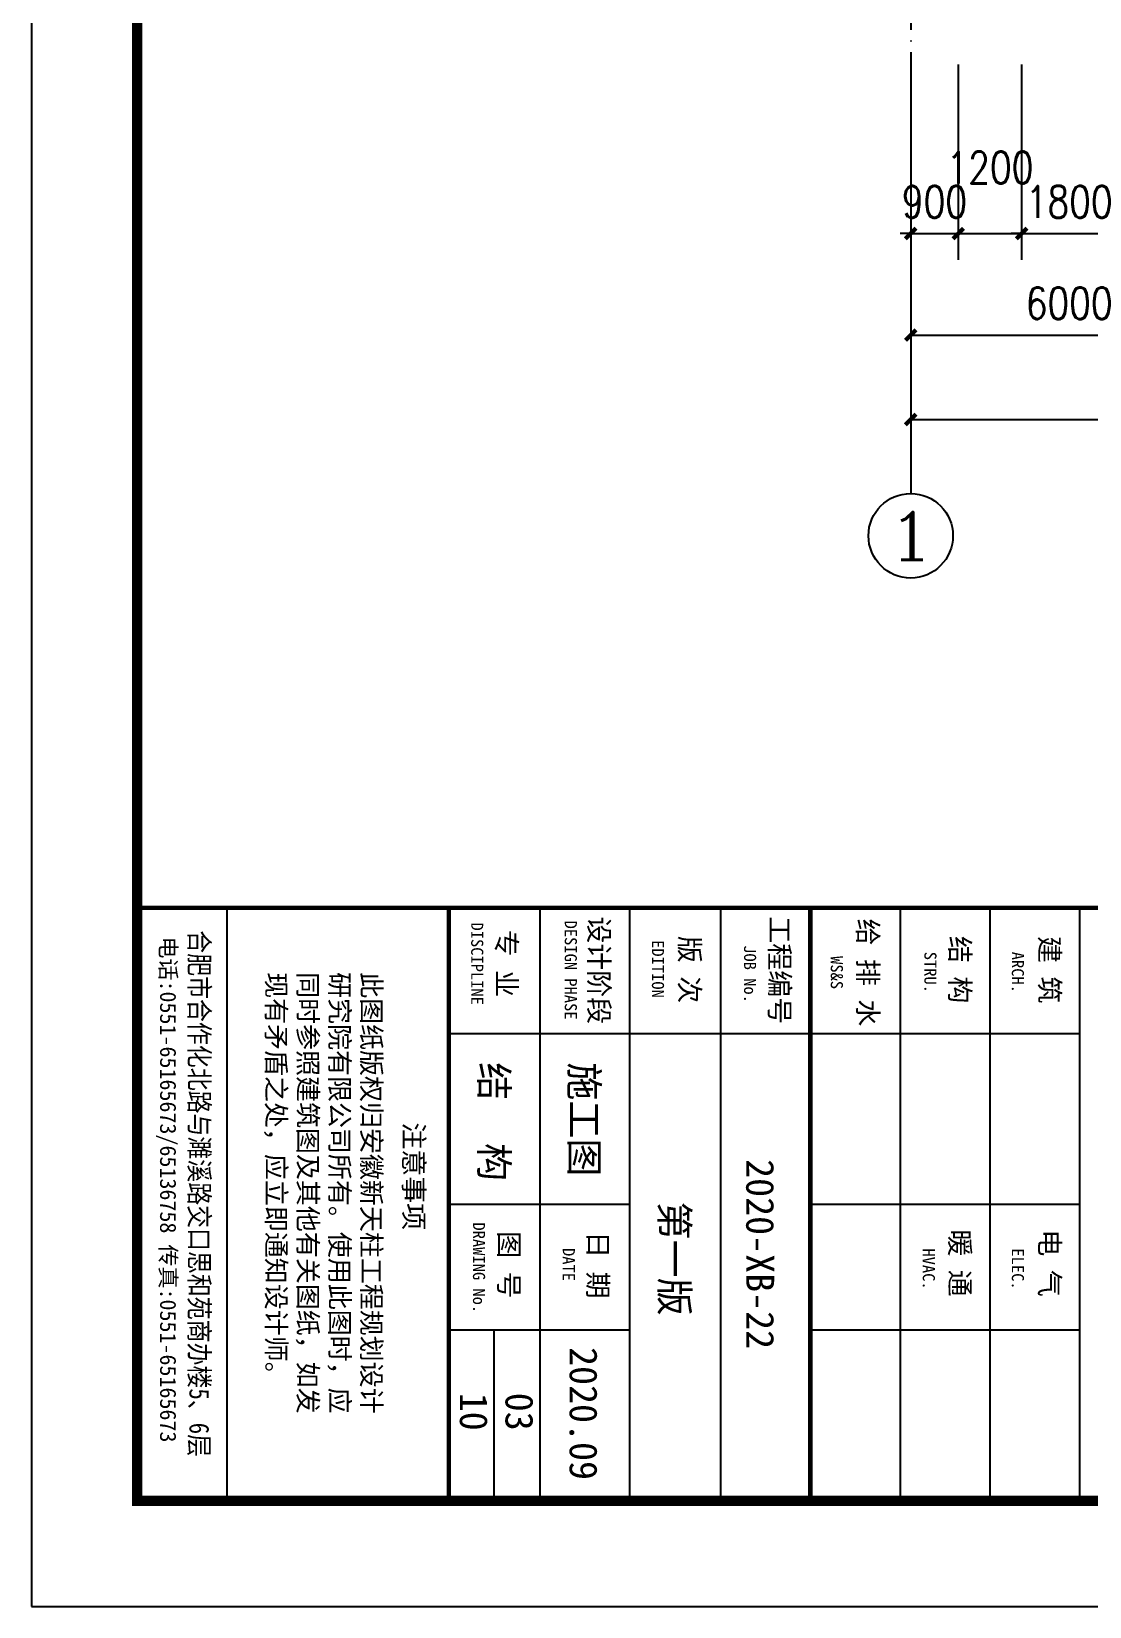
# Model space of a CAD drawing. Extents: x 31695611 to 39053694, y -59225 to 904195.
# Drawn here: x 38411260 to 38431292, y 755595 to 785411 of the extents above; entities that cross this region are included whole.
import ezdxf
from ezdxf.enums import TextEntityAlignment as Align

# ---------------------------------------------------------------- set-up
doc = ezdxf.new("R2010")
doc.units = 0
doc.header["$LTSCALE"] = 1000
doc.header["$MEASUREMENT"] = 0
doc.linetypes.add('ACAD_ISO04W100', pattern=[30.5, 24, -3, 0.5, -3])
doc.linetypes.add('DOTE', pattern=[2.42, 2, -0.2, 0.02, -0.2])
doc.layers.get('0').update_dxf_attribs({"linetype": 'CONTINUOUS'})
doc.layers.get('DEFPOINTS').update_dxf_attribs({"linetype": 'CONTINUOUS'})
for name, color, linetype in [('46', 7, 'CONTINUOUS'), ('AXIS', 3, 'CONTINUOUS'), ('AXIS_TEXT', 7, 'CONTINUOUS'), ('DOTE', 1, 'ACAD_ISO04W100'), ('PUB_TEXT', 7, 'CONTINUOUS'), ('PUB_TITLE', 4, 'CONTINUOUS')]:
    doc.layers.add(name, color=color, linetype=linetype)
doc.styles.add('-黑体', font='simhei.ttf')
doc.styles.add('_TCH_AXIS', font='COMPLEX', dxfattribs={"bigfont": 'GBCBIG'})
doc.styles.add('COMPLEX', font='COMPLEX')
doc.styles.add('DIM_FONT', font='SIMPLEX.shx', dxfattribs={"width": 0.8})
doc.styles.add('TQ', font='')
doc.styles.get('TQ').set_extended_font_data('SimSun')
doc.dimstyles.new('DIMN200', dxfattribs={"dimscale": 2, "dimtxt": 300, "dimasz": 100, "dimexe": 250, "dimexo": 300, "dimgap": 150, "dimtad": 1, "dimdec": 0, "dimzin": 0, "dimtxsty": 'DIM_FONT', "dimblk": 'ARCHTICK', "dimcen": 0.09, "dimclrt": 7, "dimazin": 3, "dimtfac": 1, "dimtdec": 0, "dimtix": 1, "dimtmove": 0, "dimatfit": 3, "dimtolj": 1, "dimtzin": 0})

# ---------------------------------------------------------------- blocks, each defined once
blk = doc.blocks.new('LY')
at = {"layer": 'PUB_TEXT', "insert": (-5884, 1715), "char_height": 212, "width": 5144.75, "attachment_point": 1, "style": 'TQ'}
blk.add_mtext('\\pt576;此图纸版权归安徽新天柱工程规划设计研究院有限公司所有。使用此图时，应同时参照建筑图及其他有关图纸，如发现有矛盾之处，应立即通知设计师。', dxfattribs=at)
blk = doc.blocks.new('TK')
at = {"layer": 'PUB_TEXT'}
for p, q in [((31014342, -92688), (31014342, -92201)), ((31014345, -92688), (31013564, -92688))]:
    blk.add_line(p, q, dxfattribs=at)
at = {"layer": 'PUB_TITLE'}
for p, q in [((31008732, -83766), (31014342, -83766)), ((31009922, -86316), (31009922, -83766)), ((31011537, -86316), (31011537, -83766)), ((31012727, -86316), (31012727, -83766)), ((31008732, -84616), (31014342, -84616)), ((31008732, -85466), (31014342, -85466)), ((31008732, -86316), (31014342, -86316)), ((31009922, -89738), (31009922, -86316)), ((31008732, -87166), (31014342, -87166)), ((31008732, -88027), (31014342, -88027)), ((31011537, -89738), (31011537, -88027)), ((31012727, -89738), (31012727, -88027)), ((31008732, -88877), (31014359, -88877)), ((31014342, -89308), (31012727, -89308)), ((31008732, -91838), (31014342, -91838))]:
    blk.add_line(p, q, dxfattribs=at)
at = {"layer": 'PUB_TITLE', "const_width": 42.5}
for points in [[(31008732, -52688), (31008732, -92688)], [(31008732, -86316), (31014342, -86316)], [(31008732, -89738), (31014315, -89738)]]:
    blk.add_lwpolyline(points, dxfattribs=at)
at = {"layer": 'PUB_TEXT', "xscale": 0.8500000014901161, "yscale": 0.8500000014901161, "zscale": 0.8500000014901161}
blk.add_blockref('LY', (31014342, -91838), dxfattribs=at)
at = {"layer": '46', "linetype": 'CONTINUOUS', "style": '-黑体'}
for s, height, p in [('2020-XB-22', 264.3, (31011110, -86922)), ('第一版', 264.3, (31011511, -87734)), ('施工图', 264.3, (31010193, -88588)), ('2020.09', 264.3, (31012889, -88594)), ('结', 264, (31010193, -89441)), ('构', 264, (31010957, -89441)), ('10', 264.3, (31013321, -89633))]:
    blk.add_text(s, height=height, dxfattribs=at).set_placement(p)
at = {"layer": 'PUB_TEXT', "style": 'TQ'}
for s, height, p in [(' 工程编号', 187, (31008685, -86699)), ('      JOB No.', 114.75, (31008617, -86943)), ('  版 次', 187, (31008743, -87551)), ('     EDITION', 114.75, (31008647, -87815)), (' 设计阶段', 187, (31008685, -88409)), ('日 期', 187, (31011792, -88419)), ('     DESIGN PHASE', 114.75, (31008462, -88640)), ('         DATE', 114.75, (31011249, -88659)), ('  专 业', 187, (31008685, -89285)), ('图 号', 187, (31011792, -89261)), ('     DISCIPLINE', 114.75, (31008480, -89526)), ('     DRAWING No.', 114.75, (31011319, -89509)), ('注意事项', 187, (31010762, -90162)), ('电话:0551-65165673/65136758 传真:0551-65165673', 153, (31009002, -92471))]:
    blk.add_text(s, height=height, dxfattribs=at).set_placement(p)
at = {"layer": 'PUB_TEXT', "style": 'TQ', "width": 0.85}
blk.add_text('合肥市合作化北路与濉溪路交口思和苑商办楼5、6层 ', height=187, dxfattribs=at).set_placement((31008944, -92193))
at = {"layer": 'PUB_TEXT', "attachment_point": 1, "style": 'TQ'}
for s, insert, char_height, width in [('建 筑', (31008998, -83956), 187, 2006), ('电 气', (31011775, -83956), 187, 2006), ('   ARCH.', (31008913, -84293), 114.8, 2399.55), ('   ELEC.', (31011721, -84293), 114.8, 2399.55), ('结 构', (31008998, -84806), 187, 2006), ('暖 通', (31011775, -84806), 187, 2006), ('   STRU.', (31008913, -85121), 114.8, 2399.55), ('   HVAC.', (31011721, -85136), 114.8, 2399.55), ('给 排 水', (31008833, -85677), 187, 2223.6), ('   WS&S', (31008954, -86007), 114.8, 2441.2)]:
    blk.add_mtext(s, dxfattribs=dict(at, insert=insert, char_height=char_height, width=width))
blk = doc.blocks.new('_ARCHTICK')
at = {"color": 0, "linetype": 'BYBLOCK', "const_width": 0.4}
blk.add_lwpolyline([(-0.5, -0.5), (0.5, 0.5)], dxfattribs=at)
blk = doc.blocks.new('*D274')
at = {"layer": 'AXIS', "color": 0}
for p, q in [((38427907, 784786), (38427907, 781086)), ((38428807, 784786), (38428807, 781086)), ((38427907, 781586), (38427707, 781586)), ((38427907, 781586), (38428807, 781586)), ((38428807, 781586), (38429007, 781586))]:
    blk.add_line(p, q, dxfattribs=at)
at = {"layer": 'DEFPOINTS', "color": 0}
for p in [(38427907, 785386), (38428807, 785386), (38428807, 781586)]:
    blk.add_point(p, dxfattribs=at)
at = {"layer": 'AXIS', "color": 0, "xscale": 200, "yscale": 200, "zscale": 200}
blk.add_blockref('_ARCHTICK', (38427907, 781586), dxfattribs=at)
at = {"layer": 'AXIS', "color": 0, "xscale": 200, "yscale": 200, "zscale": 200, "rotation": 180}
blk.add_blockref('_ARCHTICK', (38428807, 781586), dxfattribs=at)
at = {"layer": 'AXIS', "color": 7, "insert": (38428357, 782186), "char_height": 600, "attachment_point": 5, "style": 'DIM_FONT'}
blk.add_mtext('\\A1;900', dxfattribs=at)
blk = doc.blocks.new('*D275')
at = {"layer": 'AXIS', "color": 0}
for p, q in [((38428807, 784786), (38428807, 781086)), ((38430007, 784786), (38430007, 781086)), ((38428807, 781586), (38430007, 781586))]:
    blk.add_line(p, q, dxfattribs=at)
at = {"layer": 'DEFPOINTS', "color": 0}
for p in [(38428807, 785386), (38430007, 785386), (38430007, 781586)]:
    blk.add_point(p, dxfattribs=at)
at = {"layer": 'AXIS', "color": 0, "xscale": 200, "yscale": 200, "zscale": 200, "rotation": 180}
blk.add_blockref('_ARCHTICK', (38428807, 781586), dxfattribs=at)
at = {"layer": 'AXIS', "color": 0, "xscale": 200, "yscale": 200, "zscale": 200}
blk.add_blockref('_ARCHTICK', (38430007, 781586), dxfattribs=at)
at = {"layer": 'AXIS', "color": 7, "insert": (38429407, 782836), "char_height": 600, "attachment_point": 5, "style": 'DIM_FONT'}
blk.add_mtext('\\A1;1200', dxfattribs=at)
blk = doc.blocks.new('*D276')
at = {"layer": 'AXIS', "color": 0}
for p, q in [((38430007, 784786), (38430007, 781086)), ((38431807, 784786), (38431807, 781086)), ((38430007, 781586), (38429807, 781586)), ((38430007, 781586), (38431807, 781586)), ((38431807, 781586), (38432007, 781586))]:
    blk.add_line(p, q, dxfattribs=at)
at = {"layer": 'DEFPOINTS', "color": 0}
for p in [(38430007, 785386), (38431807, 785386), (38431807, 781586)]:
    blk.add_point(p, dxfattribs=at)
at = {"layer": 'AXIS', "color": 0, "xscale": 200, "yscale": 200, "zscale": 200}
blk.add_blockref('_ARCHTICK', (38430007, 781586), dxfattribs=at)
at = {"layer": 'AXIS', "color": 0, "xscale": 200, "yscale": 200, "zscale": 200, "rotation": 180}
blk.add_blockref('_ARCHTICK', (38431807, 781586), dxfattribs=at)
at = {"layer": 'AXIS', "color": 7, "insert": (38430907, 782186), "char_height": 600, "attachment_point": 5, "style": 'DIM_FONT'}
blk.add_mtext('\\A1;1800', dxfattribs=at)
blk = doc.blocks.new('*D617')
at = {"layer": 'AXIS', "color": 0}
for p, q in [((38427907, 784065), (38427907, 779165)), ((38433907, 784065), (38433907, 779165)), ((38427907, 779665), (38433907, 779665))]:
    blk.add_line(p, q, dxfattribs=at)
at = {"layer": 'DEFPOINTS', "color": 0}
for p in [(38427907, 784665), (38433907, 784665), (38433907, 779665)]:
    blk.add_point(p, dxfattribs=at)
at = {"layer": 'AXIS', "color": 0, "xscale": 200, "yscale": 200, "zscale": 200, "rotation": 180}
blk.add_blockref('_ARCHTICK', (38427907, 779665), dxfattribs=at)
at = {"layer": 'AXIS', "color": 0, "xscale": 200, "yscale": 200, "zscale": 200}
blk.add_blockref('_ARCHTICK', (38433907, 779665), dxfattribs=at)
at = {"layer": 'AXIS', "color": 7, "insert": (38430907, 780265), "char_height": 600, "attachment_point": 5, "style": 'DIM_FONT'}
blk.add_mtext('\\A1;6000', dxfattribs=at)
blk = doc.blocks.new('*D622')
at = {"layer": 'AXIS', "color": 0}
for p, q in [((38427907, 784065), (38427907, 777565)), ((38457907, 784065), (38457907, 777565)), ((38427907, 778065), (38457907, 778065))]:
    blk.add_line(p, q, dxfattribs=at)
at = {"layer": 'DEFPOINTS', "color": 0}
for p in [(38427907, 784665), (38457907, 784665), (38457907, 778065)]:
    blk.add_point(p, dxfattribs=at)
at = {"layer": 'AXIS', "color": 0, "xscale": 200, "yscale": 200, "zscale": 200, "rotation": 180}
blk.add_blockref('_ARCHTICK', (38427907, 778065), dxfattribs=at)
at = {"layer": 'AXIS', "color": 0, "xscale": 200, "yscale": 200, "zscale": 200}
blk.add_blockref('_ARCHTICK', (38457907, 778065), dxfattribs=at)
at = {"layer": 'AXIS', "color": 7, "insert": (38442907, 778665), "char_height": 600, "attachment_point": 5, "style": 'DIM_FONT'}
blk.add_mtext('\\A1;30000', dxfattribs=at)
blk = doc.blocks.new('_AXISO')
blk.add_circle((0, 0), 0.5)
at = {"layer": 'AXIS_TEXT', "style": 'COMPLEX', "width": 1.041667}
blk.add_attdef('A', text='', height=0.56, dxfattribs=at).set_placement((-0.25, -0.28), (0.25, -0.28), align=Align.FIT)

msp = doc.modelspace()

# ---------------------------------------------------------------- linework, layer by layer
at = {"layer": 'AXIS'}
msp.add_line((38427906.7, 784664.7), (38427906.7, 776664.7), dxfattribs=at)
at = {"layer": 'DOTE', "linetype": 'DOTE'}
msp.add_line((38427906.7, 884242.1), (38427906.7, 784664.7), dxfattribs=at)
at = {"layer": 'PUB_TITLE'}
msp.add_lwpolyline([(38411259.9, 755595.5), (38495259.9, 755595.5), (38495259.9, 904195.5), (38411259.9, 904195.5)], close=True, dxfattribs=at)
at = {"layer": 'PUB_TITLE', "const_width": 200}
msp.add_lwpolyline([(38413259.9, 757595.5), (38493259.9, 757595.5), (38493259.9, 899195.5), (38413259.9, 899195.5)], close=True, dxfattribs=at)

# ---------------------------------------------------------------- block references
at = {"xscale": 2, "yscale": 2, "zscale": 2, "rotation": 270}
msp.add_blockref('TK', (38598636.7, 62786284.7), dxfattribs=at)
msp.add_blockref('TK', (38598636.7, 62786284.7), dxfattribs=at)
at = {"layer": 'AXIS'}
ref = msp.add_blockref('_AXISO', (38427906.7, 775864.7), dxfattribs=dict(at, xscale=1600, yscale=1600, zscale=1600))
ref.add_attrib('A', '1', dxfattribs={"layer": 'AXIS_TEXT', "height": 905.1, "style": '_TCH_AXIS', "width": 2.333333}).set_placement((38427454.2, 775412.1), (38428359.3, 775412.1), align=Align.FIT)

# ---------------------------------------------------------------- texts
at = {"layer": '46', "linetype": 'CONTINUOUS', "style": '-黑体'}
msp.add_text('03', height=528.65, rotation=270, dxfattribs=at).set_placement((38420234.7, 759642.7))

# ---------------------------------------------------------------- dimensions: what is measured, and where the dimension line sits
at = {"layer": 'AXIS'}
for p1, p2, distance, picture, middle in [((38427906.7, 785386.2), (38428806.7, 785386.2), -3800, '*D274', (38428356.7, 782186.2)), ((38430006.7, 785386.2), (38431806.7, 785386.2), -3800, '*D276', (38430906.7, 782186.2)), ((38427906.7, 784664.7), (38433906.7, 784664.7), -5000, '*D617', (38430906.7, 780264.7)), ((38427906.7, 784664.7), (38457906.7, 784664.7), -6600, '*D622', (38442906.7, 778664.7))]:
    dim = msp.add_aligned_dim(p1=p1, p2=p2, distance=distance, dimstyle='DIMN200', dxfattribs=at)
    dim.commit()
    dim.dimension.update_dxf_attribs({"geometry": picture, "text_midpoint": middle})
dim = msp.add_linear_dim(base=(38430006.7, 781586.2), p1=(38428806.7, 785386.2), p2=(38430006.7, 785386.2), angle=0.00001, dimstyle='DIMN200', dxfattribs=at)
dim.commit()
dim.dimension.update_dxf_attribs({"geometry": '*D275', "text_midpoint": (38429406.7, 782836.2), "dimtype": 129})

doc.saveas('drawing.dxf')
